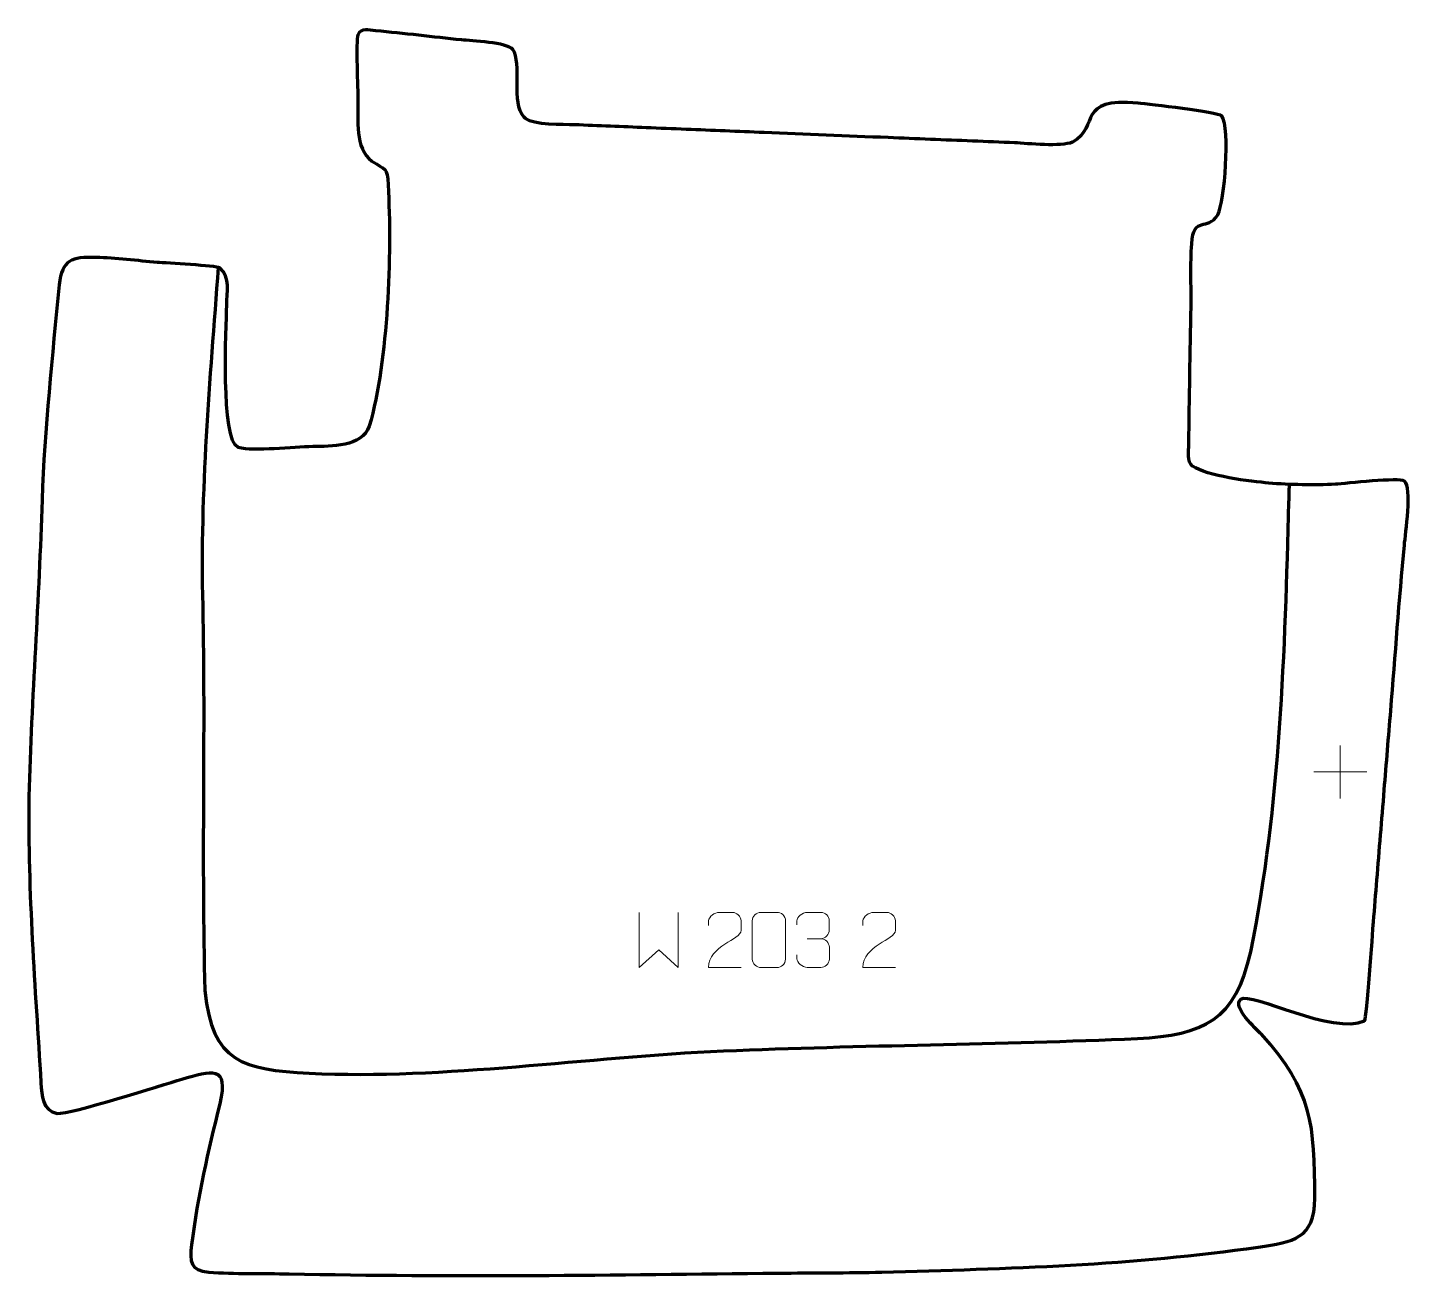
# Model space of a CAD drawing. Header units: millimetres. Extents: x 1164 to 1792, y 180 to 746.
import ezdxf

# ---------------------------------------------------------------- set-up
doc = ezdxf.new("R2010")
doc.units = ezdxf.units.MM
doc.header["$MEASUREMENT"] = 0
doc.layers.add('layer 1', color=7, linetype='Continuous', plot=False)
doc.layers.add('layer 2', color=7, linetype='Continuous')
doc.layers.add('layer 3', color=7, linetype='Continuous')

msp = doc.modelspace()

# ---------------------------------------------------------------- linework, layer by layer
at = {"layer": 'layer 1', "color": 250, "lineweight": 9}
for points in [[(1759.1049, 420.933), (1759.1049, 420.933), (1759.1049, 396.9551), (1759.1049, 396.9551)], [(1747.116, 408.944), (1747.116, 408.944), (1771.0939, 408.944), (1771.0939, 408.944)], [(1517.3016, 333.3132), (1517.3016, 333.3132), (1523.498, 333.3132), (1523.498, 333.3132)]]:
    msp.add_open_spline(points, degree=3, dxfattribs=at)
for points, knots in [([(1441.1139, 345.2449), (1441.1139, 345.2449), (1441.1139, 320.2869), (1441.1139, 320.2869), (1441.1139, 320.2869), (1441.1139, 320.2869), (1449.9566, 328.3516), (1449.9566, 328.3516), (1449.9566, 328.3516), (1449.9566, 328.3516), (1458.799, 320.2875), (1458.799, 320.2875), (1458.799, 320.2875), (1458.799, 320.2875), (1458.799, 345.2449), (1458.799, 345.2449)], [0, 0, 0, 0, 0.2, 0.2, 0.2, 0.2, 0.4, 0.4, 0.4, 0.4, 0.6, 0.6, 0.6, 0.6, 1, 1, 1, 1]), ([(1487.3279, 320.2788), (1482.4135, 320.2791), (1477.4991, 320.2791), (1472.585, 320.2788), (1472.585, 320.2788), (1472.585, 330.2111), (1487.236, 332.8523), (1487.3279, 337.1626), (1487.3279, 337.1626), (1487.3276, 338.5867), (1487.3276, 340.0104), (1487.3279, 341.4337), (1487.3279, 341.4337), (1487.311, 343.5108), (1485.1882, 345.2356), (1483.5172, 345.2529), (1483.5172, 345.2529), (1481.444, 345.2525), (1479.3711, 345.2525), (1477.2987, 345.2529), (1477.2987, 345.2529), (1475.4766, 345.2694), (1472.6519, 343.4773), (1472.585, 341.3837), (1472.585, 341.3837), (1472.585, 341.3837), (1472.585, 339.3289), (1472.585, 339.3289)], [0, 0, 0, 0, 0.125, 0.125, 0.125, 0.125, 0.25, 0.25, 0.25, 0.25, 0.375, 0.375, 0.375, 0.375, 0.5, 0.5, 0.5, 0.5, 0.625, 0.625, 0.625, 0.625, 0.75, 0.75, 0.75, 0.75, 1, 1, 1, 1]), ([(1496.3758, 345.2652), (1498.7419, 345.2652), (1501.1084, 345.2652), (1503.4749, 345.2652), (1503.4749, 345.2652), (1505.4554, 345.3008), (1507.4814, 343.8065), (1507.5085, 341.3644), (1507.5085, 341.3644), (1507.5081, 335.607), (1507.5081, 329.8492), (1507.5085, 324.091), (1507.5085, 324.091), (1507.3664, 321.7634), (1505.66, 320.2811), (1503.4749, 320.2703), (1503.4749, 320.2703), (1501.1025, 320.2707), (1498.7301, 320.2707), (1496.3581, 320.2703), (1496.3581, 320.2703), (1494.3996, 320.1647), (1492.3932, 322.0526), (1492.4046, 324.0736), (1492.4046, 324.0736), (1492.405, 329.8542), (1492.405, 335.6345), (1492.4046, 341.4143), (1492.4046, 341.4143), (1492.4089, 343.5563), (1494.186, 345.2788), (1496.3758, 345.2652)], [0, 0, 0, 0, 0.11111111, 0.11111111, 0.11111111, 0.11111111, 0.22222222, 0.22222222, 0.22222222, 0.22222222, 0.33333333, 0.33333333, 0.33333333, 0.33333333, 0.44444444, 0.44444444, 0.44444444, 0.44444444, 0.55555556, 0.55555556, 0.55555556, 0.55555556, 0.66666667, 0.66666667, 0.66666667, 0.66666667, 0.77777778, 0.77777778, 0.77777778, 0.77777778, 1, 1, 1, 1]), ([(1512.5919, 339.5584), (1512.5919, 339.5584), (1512.5919, 341.4156), (1512.5919, 341.4156), (1512.5919, 341.4156), (1512.5776, 343.1575), (1515.2421, 345.2756), (1517.3012, 345.2529), (1517.3012, 345.2529), (1519.3653, 345.2529), (1521.4293, 345.2529), (1523.493, 345.2529), (1523.493, 345.2529), (1525.6875, 345.2617), (1527.2858, 343.4149), (1527.3302, 341.5028), (1527.3302, 341.5028), (1527.3298, 340.0677), (1527.3298, 338.6326), (1527.3302, 337.1971), (1527.3302, 337.1971), (1527.2816, 335.5436), (1525.679, 333.3136), (1523.4807, 333.3236), (1523.4807, 333.3236), (1525.6844, 333.3124), (1527.2924, 331.5092), (1527.3464, 329.4497), (1527.3464, 329.4497), (1527.346, 327.665), (1527.346, 325.8803), (1527.3464, 324.0952), (1527.3464, 324.0952), (1527.3565, 322.0338), (1525.3016, 320.2707), (1523.4807, 320.2788), (1523.4807, 320.2788), (1521.4154, 320.2791), (1519.3502, 320.2791), (1517.2846, 320.2788), (1517.2846, 320.2788), (1515.116, 320.2903), (1512.585, 322.6905), (1512.5664, 324.1523), (1512.5664, 324.1523), (1512.5664, 324.1523), (1512.5664, 326.0609), (1512.5664, 326.0609)], [0, 0, 0, 0, 0.07692308, 0.07692308, 0.07692308, 0.07692308, 0.15384615, 0.15384615, 0.15384615, 0.15384615, 0.23076923, 0.23076923, 0.23076923, 0.23076923, 0.30769231, 0.30769231, 0.30769231, 0.30769231, 0.38461538, 0.38461538, 0.38461538, 0.38461538, 0.46153846, 0.46153846, 0.46153846, 0.46153846, 0.53846154, 0.53846154, 0.53846154, 0.53846154, 0.61538462, 0.61538462, 0.61538462, 0.61538462, 0.69230769, 0.69230769, 0.69230769, 0.69230769, 0.76923077, 0.76923077, 0.76923077, 0.76923077, 0.84615385, 0.84615385, 0.84615385, 0.84615385, 1, 1, 1, 1]), ([(1557.3279, 320.2788), (1552.4135, 320.2791), (1547.4991, 320.2791), (1542.585, 320.2788), (1542.585, 320.2788), (1542.585, 330.2111), (1557.236, 332.8523), (1557.3279, 337.1626), (1557.3279, 337.1626), (1557.3276, 338.5867), (1557.3276, 340.0104), (1557.3279, 341.4337), (1557.3279, 341.4337), (1557.311, 343.5108), (1555.1882, 345.2356), (1553.5172, 345.2529), (1553.5172, 345.2529), (1551.444, 345.2525), (1549.3711, 345.2525), (1547.2987, 345.2529), (1547.2987, 345.2529), (1545.4766, 345.2694), (1542.6519, 343.4773), (1542.585, 341.3837), (1542.585, 341.3837), (1542.585, 341.3837), (1542.585, 339.3289), (1542.585, 339.3289)], [0, 0, 0, 0, 0.125, 0.125, 0.125, 0.125, 0.25, 0.25, 0.25, 0.25, 0.375, 0.375, 0.375, 0.375, 0.5, 0.5, 0.5, 0.5, 0.625, 0.625, 0.625, 0.625, 0.75, 0.75, 0.75, 0.75, 1, 1, 1, 1])]:
    msp.add_open_spline(points, degree=3, knots=knots, dxfattribs=at)
at = {"layer": 'layer 2', "color": 142, "lineweight": 158}
msp.add_open_spline([(1250.1863, 637.8823), (1246.2995, 586.334), (1241.8373, 536.0875), (1243.1259, 484.2632), (1243.1259, 484.2632), (1244.3848, 426.1443), (1242.4427, 367.8695), (1244.1502, 309.8298), (1244.1502, 309.8298), (1247.2825, 277.0591), (1261.5528, 274.0929), (1291.3848, 272.2962), (1291.3848, 272.2962), (1353.7328, 269.5277), (1416.8954, 279.7166), (1479.3289, 282.4639), (1479.3289, 282.4639), (1541.9075, 285.0875), (1604.5829, 285.3962), (1667.1168, 288.0417), (1667.1168, 288.0417), (1697.2283, 289.7966), (1711.6276, 296.2517), (1718.4385, 327.4023), (1718.4385, 327.4023), (1732.0664, 393.6308), (1733.9743, 463.9392), (1735.8177, 531.4384), (1735.8177, 531.4384), (1735.8872, 533.9821), (1735.9511, 536.5257), (1736.0112, 539.0696)], degree=3, knots=[0, 0, 0, 0, 0.11111111, 0.11111111, 0.11111111, 0.11111111, 0.22222222, 0.22222222, 0.22222222, 0.22222222, 0.33333333, 0.33333333, 0.33333333, 0.33333333, 0.44444444, 0.44444444, 0.44444444, 0.44444444, 0.55555556, 0.55555556, 0.55555556, 0.55555556, 0.66666667, 0.66666667, 0.66666667, 0.66666667, 0.77777778, 0.77777778, 0.77777778, 0.77777778, 1, 1, 1, 1], dxfattribs=at)
at = {"layer": 'layer 3', "color": 242, "lineweight": 158}
msp.add_open_spline([(1360.5504, 740.8853), (1364.8615, 740.5114), (1381.4518, 739.7282), (1383.7449, 736.6172), (1383.7449, 736.6172), (1388.2821, 730.4617), (1382.7038, 712.1721), (1388.9601, 705.8779), (1388.9601, 705.8779), (1388.9601, 705.8779), (1389.5329, 705.3015), (1389.5329, 705.3015), (1389.5329, 705.3015), (1393.1187, 702.1062), (1406.6339, 702.6202), (1411.7992, 702.4075), (1411.7992, 702.4075), (1422.6212, 701.9618), (1433.4435, 701.5225), (1444.2656, 701.0796), (1444.2656, 701.0796), (1450.3131, 700.832), (1456.3607, 700.5844), (1462.4083, 700.3369), (1462.4083, 700.3369), (1474.1853, 699.8547), (1485.9621, 699.3726), (1497.7391, 698.8904), (1497.7391, 698.8904), (1516.5185, 698.1216), (1535.2979, 697.3527), (1554.0773, 696.5839), (1554.0773, 696.5839), (1566.8091, 696.0626), (1579.541, 695.5413), (1592.2728, 695.0201), (1592.2728, 695.0201), (1598.6387, 694.7595), (1605.0046, 694.4989), (1611.3704, 694.2382), (1611.3704, 694.2382), (1617.6919, 693.9296), (1632.3029, 692.2747), (1637.6628, 694.5304), (1637.6628, 694.5304), (1650.3878, 701.6153), (1638.8835, 714.9423), (1667.4524, 712.2731), (1667.4524, 712.2731), (1672.5047, 711.707), (1703.4176, 708.091), (1705.4038, 706.4356), (1705.4038, 706.4356), (1709.1738, 700.7454), (1706.6595, 667.5599), (1703.538, 661.6528), (1703.538, 661.6528), (1698.6233, 653.8018), (1692.6362, 661.7701), (1691.6977, 648.3962), (1691.6977, 648.3962), (1691.0662, 639.3997), (1691.5045, 629.2202), (1691.3861, 620.0371), (1691.3861, 620.0371), (1691.0469, 599.1789), (1690.6054, 578.4556), (1690.4077, 557.5765), (1690.4077, 557.5765), (1690.3784, 554.482), (1689.4843, 549.567), (1692.0751, 547.6803), (1692.0751, 547.6803), (1698.2708, 543.1681), (1718.7736, 540.5921), (1726.6332, 539.9504), (1726.6332, 539.9504), (1736.5453, 539.141), (1747.029, 538.8939), (1756.9684, 539.4164), (1756.9684, 539.4164), (1761.4809, 539.7795), (1786.0285, 542.5127), (1788.2506, 540.8182), (1788.2506, 540.8182), (1791.7494, 538.1501), (1788.6554, 517.0153), (1788.1609, 511.7933), (1788.1609, 511.7933), (1785.8073, 486.9438), (1784.005, 461.7524), (1781.9705, 436.8452), (1781.9705, 436.8452), (1780.9888, 424.8264), (1780.0072, 412.8075), (1779.0255, 400.7886), (1779.0255, 400.7886), (1777.9146, 387.1882), (1776.8038, 373.5879), (1775.6928, 359.9875), (1775.6928, 359.9875), (1775.1761, 353.6617), (1774.6594, 347.3361), (1774.1428, 341.0103), (1774.1428, 341.0103), (1773.7138, 335.6368), (1771.1323, 297.5317), (1770.123, 296.1018), (1770.123, 296.1018), (1755.9133, 289.3877), (1718.4712, 309.5591), (1713.942, 305.9399), (1713.942, 305.9399), (1709.7289, 302.5734), (1720.9042, 292.4315), (1723.3122, 290.0041), (1723.3122, 290.0041), (1746.7038, 264.3015), (1747.3306, 248.9926), (1747.5797, 215.6455), (1747.5797, 215.6455), (1747.1984, 197.0959), (1738.0826, 195.9671), (1721.8469, 193.5274), (1721.8469, 193.5274), (1665.6938, 185.3187), (1607.8902, 183.6588), (1551.1913, 182.1767), (1551.1913, 182.1767), (1535.6841, 181.7713), (1519.7433, 181.8497), (1504.185, 181.6897), (1504.185, 181.6897), (1430.0347, 180.9202), (1356.5917, 179.798), (1282.4023, 181.3838), (1282.4023, 181.3838), (1270.5559, 181.587), (1257.557, 181.2097), (1245.873, 182.187), (1245.873, 182.187), (1237.4919, 182.8881), (1237.1707, 186.9236), (1238.0592, 194.4534), (1238.0592, 194.4534), (1240.9445, 217.1853), (1245.4349, 236.4115), (1250.922, 258.5249), (1250.922, 258.5249), (1255.0716, 276.3888), (1247.2225, 273.525), (1233.6364, 269.6497), (1233.6364, 269.6497), (1224.7312, 267.019), (1182.8364, 253.6399), (1177.171, 254.0915), (1177.171, 254.0915), (1170.2917, 255.6778), (1170.1099, 261.9663), (1169.7781, 267.9643), (1169.7781, 267.9643), (1167.1262, 311.651), (1163.7603, 353.9), (1164.3051, 397.7954), (1164.3051, 397.7954), (1165.4899, 442.6838), (1168.9838, 487.4503), (1170.2582, 532.3504), (1170.2582, 532.3504), (1171.4467, 564.6359), (1174.9125, 597.6596), (1178.0659, 629.8528), (1178.0659, 629.8528), (1179.3719, 641.3416), (1183.6283, 642.5108), (1194.7468, 642.2335), (1194.7468, 642.2335), (1203.6084, 642.0124), (1213.6295, 640.717), (1222.6435, 640.0187), (1222.6435, 640.0187), (1226.6551, 639.7323), (1249.1002, 638.5121), (1250.9033, 637.4944), (1250.9033, 637.4944), (1255.8741, 633.369), (1254.1492, 626.4063), (1254.0601, 620.5301), (1254.0601, 620.5301), (1253.855, 610.6817), (1251.1544, 559.8261), (1259.2574, 556.0023), (1259.2574, 556.0023), (1266.7436, 554.1993), (1284.1448, 556.3529), (1293.0225, 556.4983), (1293.0225, 556.4983), (1301.2253, 556.6233), (1315.3621, 556.2623), (1318.6931, 565.6864), (1318.6931, 565.6864), (1327.3798, 596.3616), (1328.9405, 643.1895), (1327.2399, 675.2169), (1327.2399, 675.2169), (1326.8068, 683.3723), (1325.9334, 681.9224), (1319.9193, 685.9345), (1319.9193, 685.9345), (1311.8968, 691.8812), (1313.7307, 704.745), (1313.556, 713.5796), (1313.556, 713.5796), (1313.4657, 718.1541), (1312.573, 740.4853), (1313.5249, 743.1654), (1313.5249, 743.1654), (1314.6872, 746.4374), (1318.6538, 745.2644), (1321.6422, 745.0065), (1321.6422, 745.0065), (1334.6335, 743.8853), (1347.5813, 742.2419), (1360.5504, 740.8853)], degree=3, knots=[0, 0, 0, 0, 0.01754386, 0.01754386, 0.01754386, 0.01754386, 0.03508772, 0.03508772, 0.03508772, 0.03508772, 0.05263158, 0.05263158, 0.05263158, 0.05263158, 0.07017544, 0.07017544, 0.07017544, 0.07017544, 0.0877193, 0.0877193, 0.0877193, 0.0877193, 0.10526316, 0.10526316, 0.10526316, 0.10526316, 0.12280702, 0.12280702, 0.12280702, 0.12280702, 0.14035088, 0.14035088, 0.14035088, 0.14035088, 0.15789474, 0.15789474, 0.15789474, 0.15789474, 0.1754386, 0.1754386, 0.1754386, 0.1754386, 0.19298246, 0.19298246, 0.19298246, 0.19298246, 0.21052632, 0.21052632, 0.21052632, 0.21052632, 0.22807018, 0.22807018, 0.22807018, 0.22807018, 0.24561404, 0.24561404, 0.24561404, 0.24561404, 0.26315789, 0.26315789, 0.26315789, 0.26315789, 0.28070175, 0.28070175, 0.28070175, 0.28070175, 0.29824561, 0.29824561, 0.29824561, 0.29824561, 0.31578947, 0.31578947, 0.31578947, 0.31578947, 0.33333333, 0.33333333, 0.33333333, 0.33333333, 0.35087719, 0.35087719, 0.35087719, 0.35087719, 0.36842105, 0.36842105, 0.36842105, 0.36842105, 0.38596491, 0.38596491, 0.38596491, 0.38596491, 0.40350877, 0.40350877, 0.40350877, 0.40350877, 0.42105263, 0.42105263, 0.42105263, 0.42105263, 0.43859649, 0.43859649, 0.43859649, 0.43859649, 0.45614035, 0.45614035, 0.45614035, 0.45614035, 0.47368421, 0.47368421, 0.47368421, 0.47368421, 0.49122807, 0.49122807, 0.49122807, 0.49122807, 0.50877193, 0.50877193, 0.50877193, 0.50877193, 0.52631579, 0.52631579, 0.52631579, 0.52631579, 0.54385965, 0.54385965, 0.54385965, 0.54385965, 0.56140351, 0.56140351, 0.56140351, 0.56140351, 0.57894737, 0.57894737, 0.57894737, 0.57894737, 0.59649123, 0.59649123, 0.59649123, 0.59649123, 0.61403509, 0.61403509, 0.61403509, 0.61403509, 0.63157895, 0.63157895, 0.63157895, 0.63157895, 0.64912281, 0.64912281, 0.64912281, 0.64912281, 0.66666667, 0.66666667, 0.66666667, 0.66666667, 0.68421053, 0.68421053, 0.68421053, 0.68421053, 0.70175439, 0.70175439, 0.70175439, 0.70175439, 0.71929825, 0.71929825, 0.71929825, 0.71929825, 0.73684211, 0.73684211, 0.73684211, 0.73684211, 0.75438596, 0.75438596, 0.75438596, 0.75438596, 0.77192982, 0.77192982, 0.77192982, 0.77192982, 0.78947368, 0.78947368, 0.78947368, 0.78947368, 0.80701754, 0.80701754, 0.80701754, 0.80701754, 0.8245614, 0.8245614, 0.8245614, 0.8245614, 0.84210526, 0.84210526, 0.84210526, 0.84210526, 0.85964912, 0.85964912, 0.85964912, 0.85964912, 0.87719298, 0.87719298, 0.87719298, 0.87719298, 0.89473684, 0.89473684, 0.89473684, 0.89473684, 0.9122807, 0.9122807, 0.9122807, 0.9122807, 0.92982456, 0.92982456, 0.92982456, 0.92982456, 0.94736842, 0.94736842, 0.94736842, 0.94736842, 0.96491228, 0.96491228, 0.96491228, 0.96491228, 1, 1, 1, 1], dxfattribs=at)

doc.saveas('drawing.dxf')
